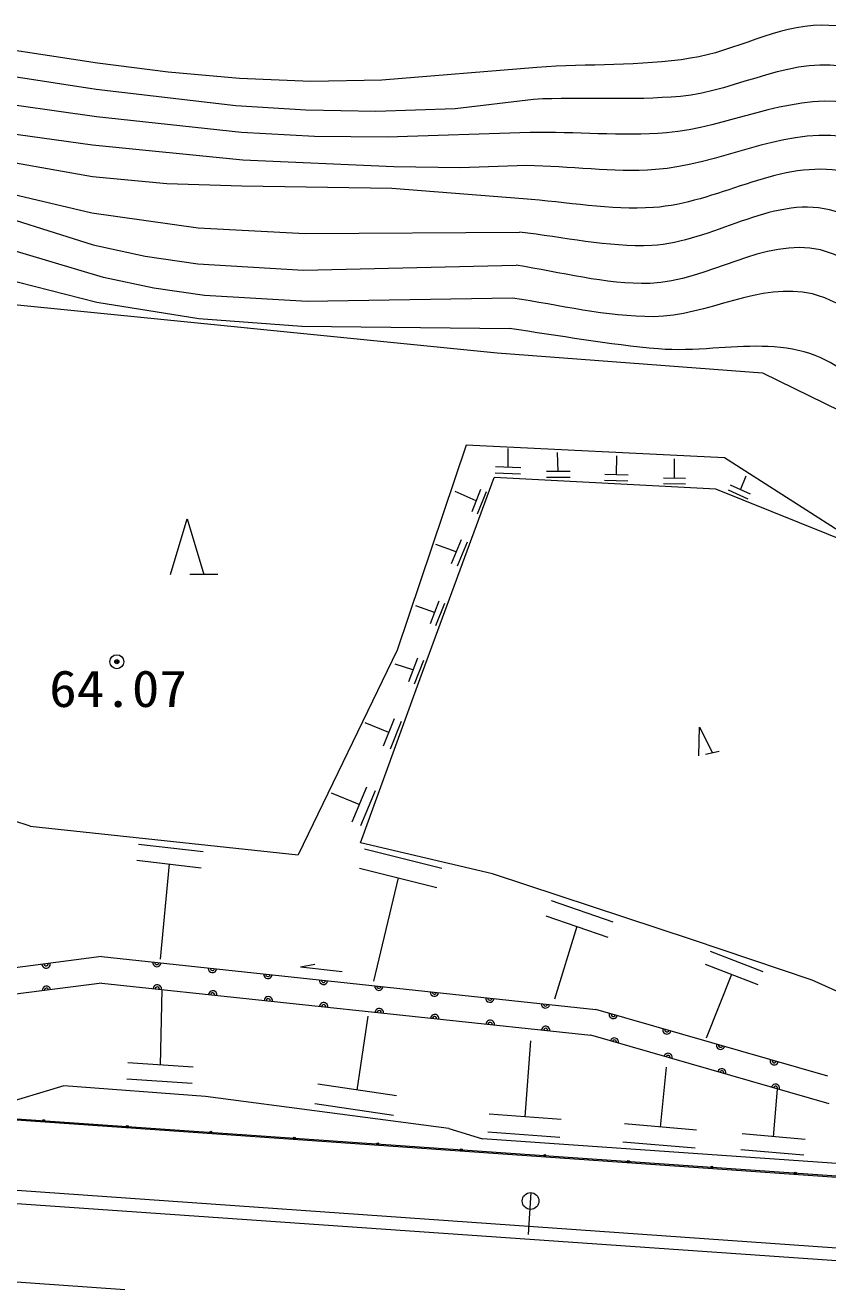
# Model space of a CAD drawing. Units: millimetres, scale not verified. Extents: x 40000 to 680000, y 20000 to 380000.
# Drawn here: x 435268 to 464034, y 267963 to 313060 of the extents above; entities that cross this region are included whole.
import ezdxf
from ezdxf.enums import TextEntityAlignment as Align

# ---------------------------------------------------------------- set-up
doc = ezdxf.new("R2010")
doc.units = ezdxf.units.MM
doc.header["$LTSCALE"] = 1000
doc.header["$PDMODE"] = 32
doc.header["$PDSIZE"] = 500
doc.linetypes.add('CHAIN', pattern=[18.5, 12, -1.5, 3.5, -1.5])
for name, color, linetype, lineweight in [('M-BGD', 7, 'Continuous', 13), ('M-BMK', 2, 'CHAIN', 13), ('M-BMK-OTRS', 5, 'Continuous', 13), ('M-STR-STRC', 7, 'Continuous', 13)]:
    doc.layers.add(name, color=color, linetype=linetype, lineweight=lineweight)
doc.styles.add('ＭＳ ゴシック', font='')
doc.styles.get('ＭＳ ゴシック').set_extended_font_data('MS Gothic')

msp = doc.modelspace()

# ---------------------------------------------------------------- linework, layer by layer
at = {"layer": 'M-BGD'}
for p, q in [((433238, 303206), (452179, 301316)), ((452179, 301316), (461698, 300597)), ((461698, 300597), (467277, 297855)), ((451076, 297998), (448597, 290651)), ((460329, 297540), (451076, 297998)), ((452576, 297206), (452578, 297882)), ((454375, 297053), (454341, 297732)), ((453029, 297189), (452122, 297223)), ((456456, 296933), (456474, 297618)), ((458539, 296808), (458535, 297512)), ((465601, 294174), (460329, 297540)), ((449429, 289630), (452075, 296841)), ((460015, 296420), (452075, 296841)), ((453021, 296962), (452114, 296996)), ((454801, 297054), (453949, 297052)), ((454801, 296840), (453949, 296839)), ((456874, 296920), (456039, 296946)), ((458932, 296802), (458147, 296815)), ((460904, 296403), (461111, 296905)), ((451429, 296007), (450673, 296341)), ((451588, 296410), (451271, 295605)), ((451789, 296331), (451472, 295525)), ((456867, 296712), (456032, 296738)), ((458928, 296605), (458144, 296619)), ((465601, 294174), (460015, 296420)), ((461181, 296068), (460471, 296383)), ((461259, 296246), (460549, 296560)), ((440473, 293357), (441073, 295357)), ((441073, 295357), (441673, 293357)), ((450890, 294607), (450539, 293747)), ((451106, 294519), (450754, 293659)), ((450715, 294177), (449988, 294434)), ((442173, 293357), (441173, 293357)), ((449935, 292001), (449272, 292237)), ((450094, 292403), (449777, 291598)), ((450295, 292324), (449978, 291519)), ((448597, 290651), (445048, 283310)), ((449166, 289939), (448532, 290152)), ((449331, 290367), (449001, 289511)), ((449544, 290284), (449215, 289429)), ((447289, 283738), (449429, 289630)), ((448498, 288190), (448104, 287202)), ((448301, 287696), (447454, 288039)), ((448745, 288092), (448351, 287103)), ((459412, 286862), (459437, 287892)), ((459437, 287892), (459899, 286971)), ((459655, 286916), (460143, 287026)), ((435448, 284340), (429813, 286151)), ((447234, 285112), (446243, 285517)), ((447496, 285739), (446972, 284485)), ((447810, 285608), (447286, 284354)), ((435448, 284340), (445048, 283310)), ((439336, 283694), (441647, 283427)), ((452019, 282623), (447289, 283738)), ((447425, 283521), (450197, 282834)), ((439269, 283117), (441581, 282850)), ((440425, 282983), (440103, 279573)), ((447253, 282828), (450025, 282141)), ((448639, 282485), (447755, 278778)), ((459151, 280278), (452019, 282623)), ((454123, 281672), (456335, 280912)), ((453933, 281119), (456145, 280359)), ((455039, 280739), (454235, 278137)), ((463476, 278819), (459151, 280278)), ((438003, 279659), (420193, 277342)), ((438003, 279659), (455718, 277770)), ((459818, 279860), (461709, 279132)), ((445135, 279289), (445648, 279385)), ((445135, 279289), (446627, 279130)), ((459636, 279387), (461527, 278660)), ((438014, 278712), (420299, 276408)), ((438014, 278712), (455536, 276844)), ((460581, 279024), (459680, 276740)), ((468108, 276722), (463476, 278819)), ((440121, 275773), (440181, 278483)), ((447164, 274876), (447564, 277531)), ((464034, 275375), (455717, 277770)), ((453187, 273910), (453389, 276641)), ((464077, 274385), (455536, 276844)), ((441291, 275695), (438952, 275851)), ((458040, 273546), (458253, 275694)), ((441252, 275111), (438913, 275267)), ((436655, 275023), (433141, 273971)), ((441732, 274644), (436655, 275023)), ((450450, 273493), (441732, 274644)), ((448573, 274668), (445757, 275084)), ((462092, 273204), (462235, 274904)), ((448469, 273964), (445653, 274380)), ((433141, 273971), (465861, 271689)), ((454476, 273815), (451898, 274006)), ((450449, 273493), (451655, 273131)), ((454429, 273170), (451850, 273361)), ((459332, 273434), (456748, 273659)), ((463222, 273106), (460963, 273302)), ((467522, 272024), (451655, 273131)), ((459276, 272788), (456692, 273013)), ((463173, 272541), (460914, 272737)), ((432964, 271427), (466907, 269045)), ((453308, 269700), (453400, 271198))]:
    msp.add_line(p, q, dxfattribs=at)
for points in [[(453611, 311544), (448052, 311085), (445502, 311042), (442949, 311148), (440399, 311378), (437856, 311702), (432538, 312512), (429878, 312844), (427206, 313028), (426052, 313050)], [(453490, 310400), (450675, 310057), (447837, 309961), (445323, 310012), (442817, 310169), (437808, 310758), (432075, 311637), (429214, 311886), (427786, 311903), (426362, 311827), (424263, 311530), (422174, 311090), (420541, 310682), (418950, 310155), (416896, 309256), (414211, 308317), (412835, 307898), (411436, 307628), (410385, 307604), (409330, 307727), (408288, 307970), (407277, 308311), (406096, 308859)], [(453364, 309212), (448246, 309041), (445633, 309067), (443022, 309212), (437821, 309776), (433591, 310366), (429332, 310772), (426716, 310773), (425420, 310650), (424147, 310419), (421688, 309626), (419286, 308620), (417155, 307799), (413939, 306977), (412471, 306700), (410997, 306587), (408873, 306811), (407467, 307020), (406106, 307375), (404857, 307982)], [(453239, 308023), (450863, 307948), (448483, 307980), (443068, 308220), (437686, 308760), (430888, 309703), (429175, 309806), (427459, 309802), (425754, 309670), (424074, 309390), (421738, 308738), (419438, 307945), (417509, 307273), (414365, 306130), (412822, 305721), (411248, 305465), (408794, 305353), (407271, 305363), (405757, 305479), (404093, 305806), (402464, 306288)], [(453113, 306832), (448405, 307204), (443031, 307289), (440349, 307374), (437682, 307619), (433500, 308367), (431408, 308718), (429302, 308911), (426938, 308842), (424595, 308481), (422172, 307837), (419788, 307062), (417570, 306296), (414180, 304982), (411368, 304286), (408715, 303906), (405058, 303942), (402229, 304030), (401123, 304238), (400049, 304577)], [(433302, 307364), (437654, 306335), (441463, 305792), (445298, 305593), (452987, 305639)], [(433304, 306571), (437701, 305187), (439569, 304774), (441452, 304502), (445245, 304279), (452862, 304448)], [(452737, 303266), (445369, 303146), (441699, 303372), (439878, 303628), (438071, 304006), (433466, 305386)], [(390397, 303346), (392748, 302250), (394643, 301418), (396603, 300672), (398613, 300088), (402187, 299422), (405090, 298834), (406020, 298704), (406947, 298697), (408448, 299009), (410822, 299598), (413173, 300456), (415449, 301538), (420043, 303719), (422176, 304435), (424370, 304924), (426593, 305162), (428811, 305128), (431087, 304801), (433338, 304277), (437832, 303123), (441489, 302538), (445188, 302268), (452622, 302181)]]:
    msp.add_lwpolyline(points, dxfattribs=at)
for centre, radius in [((438553, 290235), 75), ((438553, 290235), 37.5), ((435934, 273776), 38.1), ((435934, 273776), 33.9), ((438927, 273567), 38.1), ((438927, 273567), 33.9), ((441920, 273358), 38.1), ((441920, 273358), 33.9), ((444912, 273150), 38.1), ((444912, 273150), 33.9), ((447905, 272941), 38.1), ((447905, 272941), 33.9), ((450898, 272732), 38.1), ((450898, 272732), 33.9), ((453891, 272524), 38.1), ((453891, 272524), 33.9), ((456883, 272315), 38.1), ((456883, 272315), 33.9), ((459876, 272106), 38.1), ((459876, 272106), 33.9), ((462869, 271898), 38.1), ((462869, 271898), 33.9), ((453382, 270898), 300)]:
    msp.add_circle(centre, radius, dxfattribs=at)
for centre, radius, start, end in [((436020, 279401), 150, 187.4116, 7.4116), ((436020, 279401), 75, 187.4116, 7.4116), ((439992, 279447), 150, 173.9124, 353.9124), ((439992, 279447), 75, 173.9124, 353.9124), ((441980, 279235), 150, 173.9124, 353.9124), ((441980, 279235), 75, 173.9124, 353.9124), ((443969, 279022), 150, 173.9124, 353.9124), ((443969, 279022), 75, 173.9124, 353.9124), ((445958, 278810), 150, 173.9124, 353.9124), ((445958, 278810), 75, 173.9124, 353.9124), ((436031, 278454), 150, 7.4116, 187.4116), ((436031, 278454), 75, 7.4116, 187.4116), ((440003, 278500), 150, 353.9124, 173.9124), ((440003, 278500), 75, 353.9124, 173.9124), ((441991, 278288), 150, 353.9124, 173.9124), ((441991, 278288), 75, 353.9124, 173.9124), ((447947, 278598), 150, 173.9124, 353.9124), ((447947, 278598), 75, 173.9124, 353.9124), ((449935, 278386), 150, 173.9124, 353.9124), ((449935, 278386), 75, 173.9124, 353.9124), ((443980, 278076), 150, 353.9124, 173.9124), ((443980, 278076), 75, 353.9124, 173.9124), ((445969, 277864), 150, 353.9124, 173.9124), ((445969, 277864), 75, 353.9124, 173.9124), ((447958, 277652), 150, 353.9124, 173.9124), ((451924, 278174), 150, 173.9124, 353.9124), ((451924, 278174), 75, 173.9124, 353.9124), ((453913, 277962), 150, 173.9124, 353.9124), ((453913, 277962), 75, 173.9124, 353.9124), ((447958, 277652), 75, 353.9124, 173.9124), ((449946, 277440), 150, 353.9124, 173.9124), ((449946, 277440), 75, 353.9124, 173.9124), ((451935, 277228), 150, 353.9124, 173.9124), ((456346, 277589), 150, 163.9388, 343.9388), ((456346, 277589), 75, 163.9388, 343.9388), ((451935, 277228), 75, 353.9124, 173.9124), ((453924, 277016), 150, 353.9124, 173.9124), ((453924, 277016), 75, 353.9124, 173.9124), ((458268, 277035), 150, 163.9388, 343.9388), ((458268, 277035), 75, 163.9388, 343.9388), ((456389, 276598), 150, 343.9388, 163.9388), ((456389, 276598), 75, 343.9388, 163.9388), ((460190, 276482), 150, 163.9388, 343.9388), ((460190, 276482), 75, 163.9388, 343.9388), ((458311, 276045), 150, 343.9388, 163.9388), ((458311, 276045), 75, 343.9388, 163.9388), ((460233, 275491), 150, 343.9388, 163.9388), ((460233, 275491), 75, 343.9388, 163.9388), ((462112, 275929), 150, 163.9388, 343.9388), ((462112, 275929), 75, 163.9388, 343.9388), ((462155, 274938), 150, 343.9388, 163.9388), ((462155, 274938), 75, 343.9388, 163.9388)]:
    msp.add_arc(centre, radius, start, end, dxfattribs=at)
for points, knots in [([(486836, 275549), (486694, 275953), (486553, 276357), (486396, 276743), (485431, 279117), (484111, 281494), (484023, 284055), (483935, 286629), (486742, 289116), (485899, 291550), (485307, 293257), (482922, 293621), (481613, 294865), (480603, 295826), (479561, 296818), (478891, 298040), (478095, 299492), (478165, 301300), (477451, 302795), (476956, 303829), (476244, 304753), (475516, 305638), (474471, 306907), (473306, 308086), (472050, 309147), (470766, 310231), (469449, 311342), (467919, 312037), (466634, 312622), (465219, 313060), (463807, 313057), (462194, 313053), (460710, 312118), (459117, 311871), (457300, 311590), (455445, 311675), (453611, 311544)], [0, 0, 0, 0, 1, 1, 1, 2, 2, 2, 3, 3, 3, 4, 4, 4, 5, 5, 5, 6, 6, 6, 7, 7, 7, 8, 8, 8, 9, 9, 9, 10, 10, 10, 11, 11, 11, 12, 12, 12, 12]), ([(486034, 274478), (485808, 275115), (485608, 275768), (485366, 276378), (484368, 278895), (483023, 281426), (482945, 284133), (482878, 286467), (485383, 288716), (484643, 290931), (484020, 292798), (481431, 293240), (480057, 294649), (479228, 295499), (478434, 296419), (477885, 297471), (477093, 298990), (477307, 300959), (476338, 302371), (473571, 306400), (469604, 310279), (464875, 311513), (462873, 312035), (460811, 310696), (458750, 310507), (457004, 310347), (455242, 310486), (453490, 310400)], [0, 0, 0, 0, 1, 1, 1, 2, 2, 2, 3, 3, 3, 4, 4, 4, 5, 5, 5, 6, 6, 6, 7, 7, 7, 8, 8, 8, 9, 9, 9, 9]), ([(478476, 294447), (477828, 295135), (477314, 295952), (476882, 296793), (476081, 298352), (476035, 300267), (475068, 301729), (473058, 304769), (470137, 307197), (467106, 309219), (466380, 309703), (465583, 310179), (464718, 310290), (462549, 310567), (460428, 309380), (458249, 309200), (456626, 309066), (454992, 309237), (453364, 309212)], [0, 0, 0, 0, 1, 1, 1, 2, 2, 2, 3, 3, 3, 4, 4, 4, 5, 5, 5, 6, 6, 6, 6]), ([(477335, 293879), (476779, 294572), (476308, 295334), (475880, 296112), (475030, 297658), (474616, 299430), (473683, 300927), (472224, 303267), (470631, 305652), (468440, 307327), (467315, 308188), (465967, 308892), (464560, 309066), (462307, 309345), (460118, 308043), (457854, 307879), (456319, 307769), (454778, 308006), (453239, 308023)], [0, 0, 0, 0, 1, 1, 1, 2, 2, 2, 3, 3, 3, 4, 4, 4, 5, 5, 5, 6, 6, 6, 6]), ([(476193, 293312), (475729, 294002), (475297, 294714), (474878, 295432), (473977, 296974), (473206, 298589), (472297, 300125), (471246, 301902), (470486, 303943), (468979, 305353), (467710, 306539), (466120, 307583), (464403, 307843), (462180, 308180), (460033, 306668), (457790, 306521), (456231, 306419), (454671, 306718), (453113, 306832)], [0, 0, 0, 0, 1, 1, 1, 2, 2, 2, 3, 3, 3, 4, 4, 4, 5, 5, 5, 6, 6, 6, 6]), ([(475050, 292743), (474658, 293413), (474268, 294083), (473874, 294752), (472970, 296286), (472159, 297880), (471151, 299348), (470159, 300792), (469135, 302236), (467893, 303472), (466756, 304605), (465662, 306069), (464100, 306439), (461991, 306940), (459890, 305267), (457725, 305162), (456139, 305085), (454564, 305459), (452987, 305639)], [0, 0, 0, 0, 1, 1, 1, 2, 2, 2, 3, 3, 3, 4, 4, 4, 5, 5, 5, 6, 6, 6, 6]), ([(473908, 292175), (473563, 292808), (473237, 293452), (472872, 294073), (471972, 295602), (471028, 297108), (470024, 298571), (469131, 299873), (468311, 301253), (467202, 302377), (466191, 303402), (465170, 304671), (463768, 304998), (461748, 305469), (459735, 303864), (457662, 303802), (456048, 303755), (454459, 304212), (452862, 304448)], [0, 0, 0, 0, 1, 1, 1, 2, 2, 2, 3, 3, 3, 4, 4, 4, 5, 5, 5, 6, 6, 6, 6]), ([(470235, 294725), (469789, 295748), (469437, 296818), (468897, 297795), (468215, 299028), (467499, 300280), (466511, 301283), (465643, 302164), (464683, 303132), (463482, 303421), (461619, 303870), (459706, 302619), (457790, 302607), (456091, 302597), (454419, 303030), (452737, 303266)], [0, 0, 0, 0, 1, 1, 1, 2, 2, 2, 3, 3, 3, 4, 4, 4, 5, 5, 5, 5]), ([(467183, 297901), (466832, 298449), (466473, 299003), (466010, 299458), (465253, 300204), (464403, 300947), (463395, 301281), (462292, 301647), (461074, 301548), (459915, 301473), (459265, 301432), (458611, 301395), (457962, 301450), (456172, 301600), (454401, 301929), (452622, 302181)], [0, 0, 0, 0, 1, 1, 1, 2, 2, 2, 3, 3, 3, 4, 4, 4, 5, 5, 5, 5])]:
    msp.add_open_spline(points, degree=3, knots=knots, dxfattribs=at)
msp.add_point((438553, 290235), dxfattribs=at)
at = {"layer": 'M-BMK'}
msp.add_line((371510, 272447), (494597, 263817), dxfattribs=at)
at = {"layer": 'M-BMK-OTRS'}
msp.add_line((467553, 271521), (387982, 277069), dxfattribs=at)
at = {"layer": 'M-STR-STRC'}
msp.add_line((466876, 268571), (364869, 275674), dxfattribs=at)

# ---------------------------------------------------------------- texts
at = {"layer": 'M-BGD', "style": 'ＭＳ ゴシック', "width": 1.1}
msp.add_text('64.07', height=1320, dxfattribs=at).set_placement((438599, 288215), align=Align.BOTTOM_CENTER)

doc.saveas('drawing.dxf')
